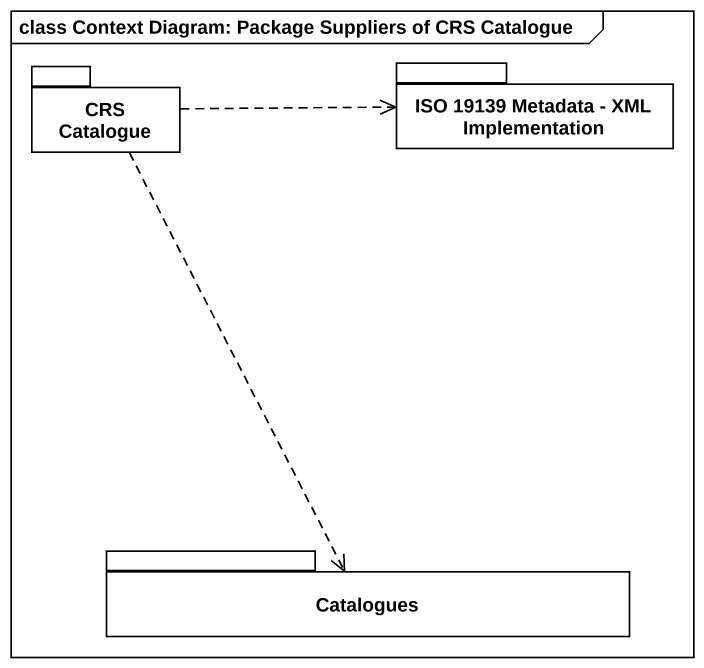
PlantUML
@startuml
mainframe class Context Diagram: Package Suppliers of CRS Catalogue
package "CRS Catalogue" as CRS_Catalogue {
}
package "ISO 19139 Metadata - XML Implementation" as ISO_19139_Metadata_XML {
}
package Catalogues {
}
CRS_Catalogue .right.> ISO_19139_Metadata_XML
CRS_Catalogue ..> Catalogues
@enduml
